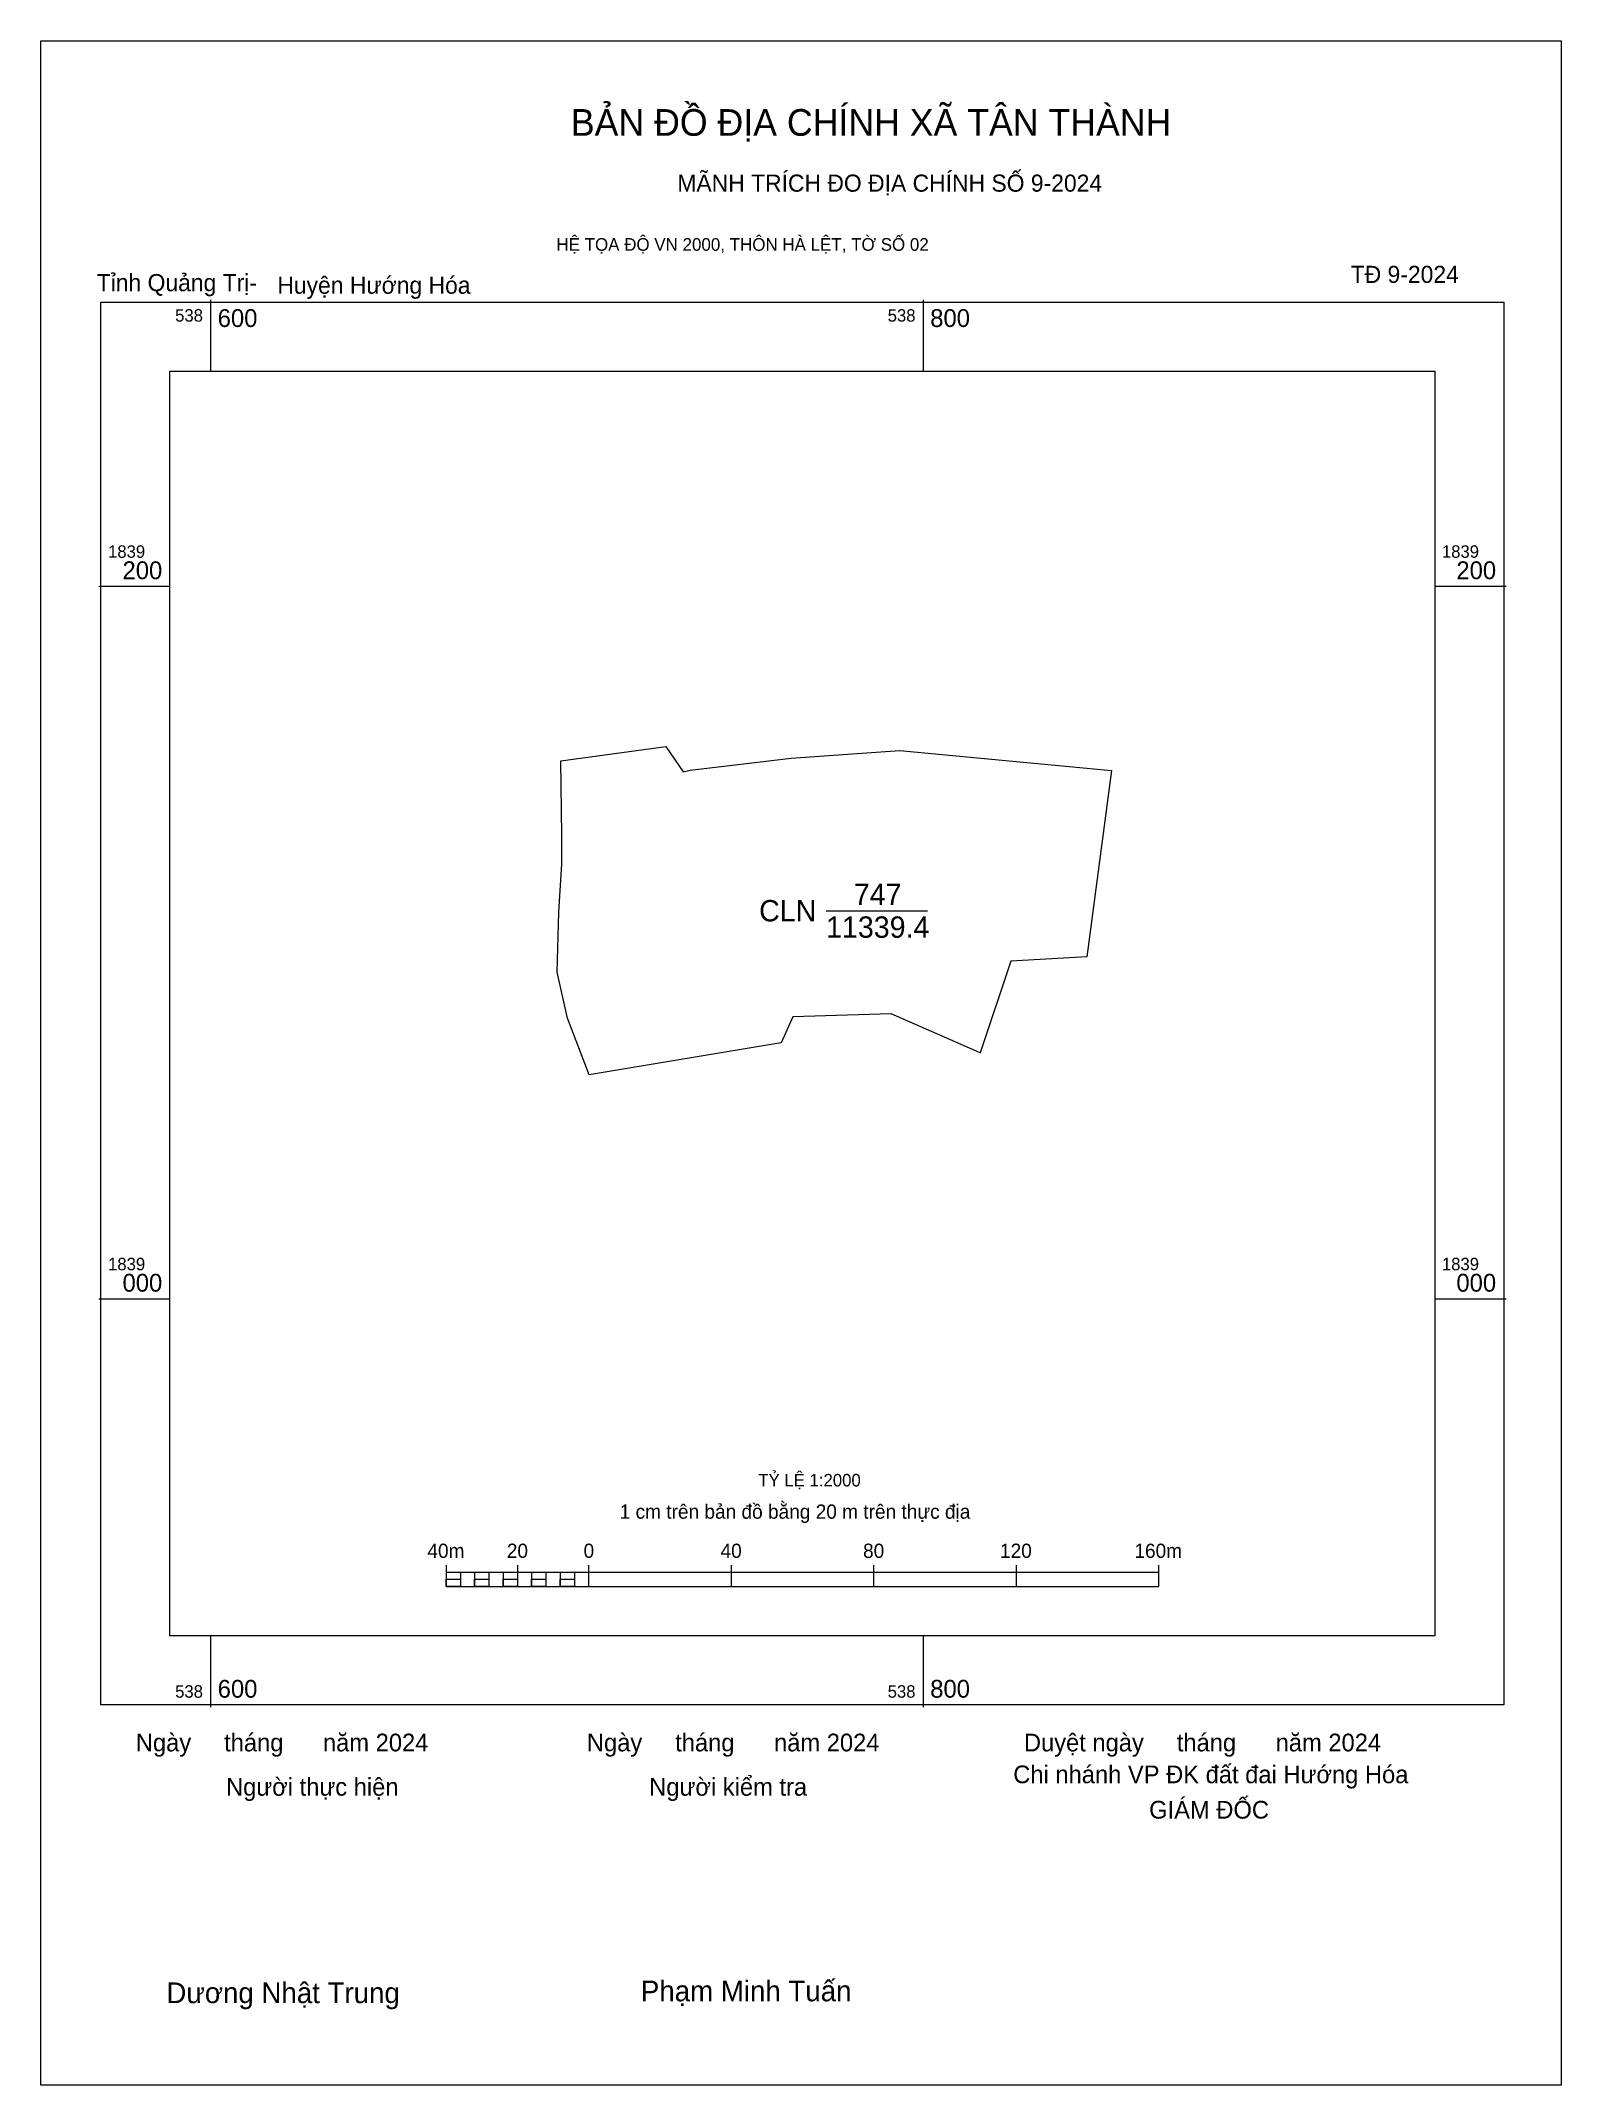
# Model space of a CAD drawing. Extents: x 538552 to 538979, y 1838779 to 1839353.
import ezdxf

# ---------------------------------------------------------------- set-up
doc = ezdxf.new("R2010")
doc.units = 0
for name, color, linetype in [('Level 10', 7, 'Continuous'), ('Level 13', 7, 'Continuous'), ('Level 15', 7, 'Continuous'), ('Level 27', 7, 'Continuous'), ('Level 6', 7, 'Continuous'), ('Level 62', 7, 'Continuous'), ('Level 63', 7, 'Continuous'), ('Level 9', 7, 'Continuous')]:
    doc.layers.add(name, color=color, linetype=linetype)

msp = doc.modelspace()

# ---------------------------------------------------------------- linework, layer by layer
at = {"layer": 'Level 10'}
msp.add_line((538772.76, 1839108.93), (538801.28, 1839108.93), dxfattribs=at)
msp.add_lwpolyline([(538763.42, 1839079.11), (538760.14, 1839071.85), (538706.26, 1839062.82), (538700.22, 1839078.81), (538697.33, 1839091.72), (538697.78, 1839108.54), (538698.59, 1839122.13), (538698.56, 1839130.07), (538698.32, 1839151), (538727.78, 1839155.03), (538732.65, 1839147.89), (538734.61, 1839148.34), (538762.95, 1839151.76), (538793.51, 1839153.94), (538852.91, 1839148.28), (538846, 1839096), (538824.62, 1839094.79), (538816, 1839069), (538791.08, 1839080.01)], close=True, dxfattribs=at)
at = {"layer": 'Level 15'}
msp.add_lwpolyline([(538552.37, 1839353.1), (538979.09, 1839353.1), (538979.09, 1838779.27), (538552.37, 1838779.27)], close=True, dxfattribs=at)
at = {"layer": 'Level 27'}
for p, q in [((538793.51, 1839153.94), (538793.5, 1839153.95)), ((538852.91, 1839148.28), (538852.91, 1839148.3)), ((538816, 1839069), (538816.01, 1839068.99))]:
    msp.add_line(p, q, dxfattribs=at)
at = {"layer": 'Level 62'}
msp.add_lwpolyline([(538588.61, 1839260.42), (538943.63, 1839260.42), (538943.63, 1838905.4), (538588.61, 1838905.4)], close=True, dxfattribs=at)
at = {"layer": 'Level 63'}
for p, q in [((538600, 1839280.42), (538600, 1839260.42)), ((538800, 1839280.42), (538800, 1839260.42)), ((538568.61, 1839200), (538588.61, 1839200)), ((538943.63, 1839200), (538963.63, 1839200)), ((538568.61, 1839000), (538588.61, 1839000)), ((538943.63, 1839000), (538963.63, 1839000)), ((538666.12, 1838925.26), (538666.12, 1838919.26)), ((538686.12, 1838925.26), (538686.12, 1838919.26)), ((538706.12, 1838925.26), (538706.12, 1838919.26)), ((538746.12, 1838925.26), (538746.12, 1838919.26)), ((538786.12, 1838925.26), (538786.12, 1838919.26)), ((538826.12, 1838925.26), (538826.12, 1838919.26)), ((538866.12, 1838925.26), (538866.12, 1838919.26)), ((538666.12, 1838923.26), (538866.12, 1838923.26)), ((538666.12, 1838919.26), (538866.12, 1838919.26)), ((538670.12, 1838923.26), (538670.12, 1838919.26)), ((538674.12, 1838923.26), (538674.12, 1838919.26)), ((538678.12, 1838923.26), (538678.12, 1838919.26)), ((538682.12, 1838923.26), (538682.12, 1838919.26)), ((538686.12, 1838923.26), (538686.12, 1838919.26)), ((538690.12, 1838923.26), (538690.12, 1838919.26)), ((538694.12, 1838923.26), (538694.12, 1838919.26)), ((538698.12, 1838923.26), (538698.12, 1838919.26)), ((538702.12, 1838923.26), (538702.12, 1838919.26)), ((538706.12, 1838923.26), (538706.12, 1838919.26)), ((538600, 1838905.4), (538600, 1838885.4)), ((538800, 1838905.4), (538800, 1838885.4))]:
    msp.add_line(p, q, dxfattribs=at)
for points in [[(538569.23, 1839279.79), (538963.01, 1839279.79), (538963.01, 1838886.02), (538569.23, 1838886.02)], [(538666.12, 1838921.26), (538670.12, 1838921.26), (538670.12, 1838919.26), (538666.12, 1838919.26)], [(538666.12, 1838921.26), (538670.12, 1838921.26), (538670.12, 1838919.26), (538666.12, 1838919.26)], [(538674.12, 1838921.26), (538678.12, 1838921.26), (538678.12, 1838919.26), (538674.12, 1838919.26)], [(538682.12, 1838921.26), (538686.12, 1838921.26), (538686.12, 1838919.26), (538682.12, 1838919.26)], [(538690.12, 1838921.26), (538694.12, 1838921.26), (538694.12, 1838919.26), (538690.12, 1838919.26)], [(538698.12, 1838921.26), (538702.12, 1838921.26), (538702.12, 1838919.26), (538698.12, 1838919.26)]]:
    msp.add_lwpolyline(points, close=True, dxfattribs=at)

# ---------------------------------------------------------------- texts
at = {"layer": 'Level 13'}
for s, p in [('747', (538780.57, 1839110.53)), ('CLN', (538753.97, 1839105.93)), ('11339.4', (538772.77, 1839101.33))]:
    msp.add_text(s, height=6, dxfattribs=at).set_placement(p)
at = {"layer": 'Level 6'}
msp.add_text('TỶ LỆ 1:2000', height=3.5158, dxfattribs=at).set_placement((538753.75, 1838947.32))
at = {"layer": 'Level 63'}
for s, height, p in [('BẢN ĐỒ ĐỊA CHÍNH XÃ TÂN THÀNH', 7.4873, (538701.13, 1839326.46)), ('MÃNH TRÍCH ĐO ĐỊA CHÍNH SỐ 9-2024', 4.8044, (538731.02, 1839310.77)), ('HỆ TỌA ĐỘ VN 2000, THÔN HÀ LỆT, TỜ SỐ 02', 3.5565, (538697.08, 1839294.18)), ('538', 3.5, (538590.06, 1839274.29)), ('600', 5, (538602, 1839272.79)), ('538', 3.5, (538790.06, 1839274.29)), ('800', 5, (538802, 1839272.79)), ('1839', 3.5, (538571.23, 1839208)), ('1839', 3.5, (538945.63, 1839208)), ('200', 5, (538575.29, 1839202)), ('200', 5, (538949.69, 1839202)), ('D', 0.02, (538706.26, 1839062.81)), ('D', 0.02, (538706.26, 1839062.81)), ('D', 0.02, (538706.26, 1839062.81)), ('D', 0.02, (538706.26, 1839062.81)), ('D', 0.02, (538706.26, 1839062.81)), ('D', 0.02, (538706.26, 1839062.81)), ('D', 0.02, (538706.26, 1839062.81)), ('D', 0.02, (538706.26, 1839062.81)), ('D', 0.02, (538706.26, 1839062.81)), ('D', 0.02, (538706.26, 1839062.81)), ('1839', 3.5, (538571.23, 1839008)), ('1839', 3.5, (538945.63, 1839008)), ('000', 5, (538575.29, 1839002)), ('000', 5, (538949.69, 1839002)), ('1 cm trên bản đồ bằng 20 m trên thực địa', 4, (538714.84, 1838938.26)), ('40m', 4, (538660.86, 1838927.26)), ('20', 4, (538683.15, 1838927.26)), ('0', 4, (538704.7, 1838927.26)), ('40', 4, (538743.15, 1838927.26)), ('80', 4, (538783.15, 1838927.26)), ('120', 4, (538821.59, 1838927.26)), ('160m', 4, (538859.31, 1838927.26)), ('538', 3.5, (538590.06, 1838888.02)), ('600', 5, (538602, 1838888.02)), ('538', 3.5, (538790.06, 1838888.02)), ('800', 5, (538802, 1838888.02)), ('Ngày     tháng      năm 2024', 4.9766, (538579.02, 1838872.95)), ('Ngày     tháng      năm 2024', 4.9766, (538705.63, 1838872.95)), ('Duyệt ngày     tháng      năm 2024', 4.9766, (538828.3, 1838872.95)), ('Chi nhánh VP ĐK đất đai Hướng Hóa', 4.9766, (538825.3, 1838864.01)), ('Người thực hiện', 4.9766, (538604.34, 1838860.51)), ('Người kiểm tra', 4.9766, (538723.12, 1838860.51)), ('GIÁM ĐỐC', 4.977, (538863.45, 1838854.08)), ('Phạm Minh Tuấn', 5.8048, (538720.79, 1838802.8)), ('Dương Nhật Trung', 5.8048, (538587.6, 1838802.28))]:
    msp.add_text(s, height=height, dxfattribs=at).set_placement(p)
at = {"layer": 'Level 9'}
for s, height, p in [('Tỉnh Quảng Trị-', 4.8044, (538568.04, 1839282.84)), ('Huyện Hướng Hóa', 4.8044, (538618.74, 1839282.12)), ('TĐ 9-2024', 4.804, (538920.02, 1839285.16))]:
    msp.add_text(s, height=height, dxfattribs=at).set_placement(p)

doc.saveas('drawing.dxf')
